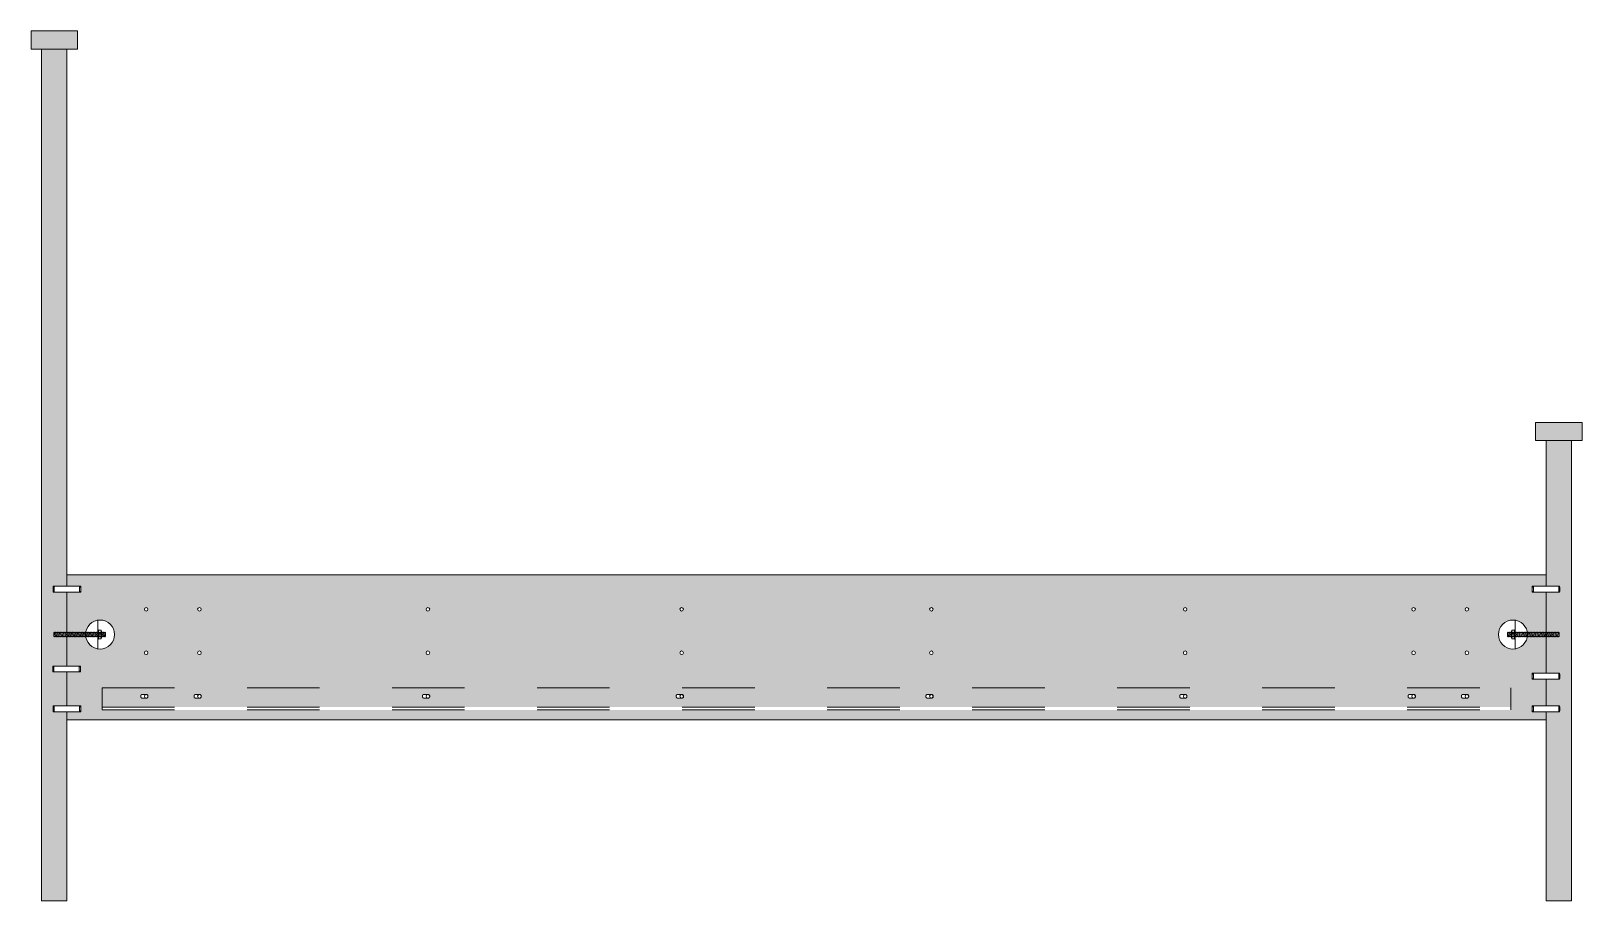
# Model space of a CAD drawing. Header units: metres. Extents: x -27.1 to 47.9, y -10.7 to 6.6.
# Drawn here: x -23.534 to -21.395, y -3.956 to -2.756 of the extents above; entities that cross this region are included whole.
import ezdxf

# ---------------------------------------------------------------- set-up
doc = ezdxf.new("R2010")
doc.units = ezdxf.units.M
doc.header["$MEASUREMENT"] = 0
doc.linetypes.add('DASHED', pattern=[0.00075, 0.0005, -0.00025])
for name, color, linetype, lineweight in [('A-DETL-MCUT1_Num_Penna__7', 7, 'Continuous', 18), ('A-DETL-MCUT_Num_Penna__7', 7, 'Continuous', 18), ('A-ELEV-MBE_Num_Penna__7', 7, 'Continuous', 18), ('A-SECT-MCUT_Num_Penna__7', 7, 'Continuous', 18)]:
    doc.layers.add(name, color=color, linetype=linetype, lineweight=lineweight)
doc.layers.add('A-SECT-MCUT_Num_Penna__1', color=7, linetype='Continuous', lineweight=18, true_color=0xd1d2d4)

msp = doc.modelspace()

# ---------------------------------------------------------------- hatches: boundary and pattern name
at = {"layer": 'A-SECT-MCUT_Num_Penna__1', "linetype": 'Continuous', "lineweight": 18, "true_color": 0xd1d2d4}
for points in [[(-23.4699, -2.7559), (-23.5339, -2.7559), (-23.5339, -2.7809), (-23.4699, -2.7809)], [(-21.3949, -3.2959), (-21.4589, -3.2959), (-21.4589, -3.3209), (-21.3949, -3.3209)]]:
    msp.add_hatch(color=254, dxfattribs=at).paths.add_polyline_path(points)
h = msp.add_hatch(color=254, dxfattribs=at)
h.paths.add_polyline_path([(-23.4844, -2.7809), (-23.5194, -2.7809), (-23.5194, -3.9559), (-23.4844, -3.9559), (-23.4844, -3.7059), (-21.4444, -3.7059), (-21.4444, -3.9559), (-21.4094, -3.9559), (-21.4094, -3.3209), (-21.4444, -3.3209), (-21.4444, -3.5059), (-23.4844, -3.5059)])
h.paths.add_polyline_path([(-23.4658, -3.6399), (-23.5038, -3.6399), (-23.5038, -3.6319), (-23.4658, -3.6319)], flags=0)
h.paths.add_polyline_path([(-23.5034, -3.6869), (-23.4654, -3.6869), (-23.4654, -3.6949), (-23.5034, -3.6949)], flags=0)
h.paths.add_polyline_path([(-23.5034, -3.5299), (-23.5034, -3.5219), (-23.4654, -3.5219), (-23.4654, -3.5299)], flags=0)
h.paths.add_polyline_path([(-23.5024, -3.5857, -0.44132), (-23.5008, -3.5857, -0.415905), (-23.4992, -3.5857, -0.415905), (-23.4975, -3.5857, -0.415905), (-23.4959, -3.5857, -0.415899), (-23.4942, -3.5857, -0.415914), (-23.4926, -3.5857, -0.415905), (-23.4909, -3.5857, -0.415905), (-23.4893, -3.5857, -0.415905), (-23.4876, -3.5857, -0.415905), (-23.486, -3.5857), (-23.4872, -3.5899, -0.750881), (-23.4892, -3.591, -0.415914), (-23.4908, -3.591, -0.415899), (-23.4925, -3.591, -0.415905), (-23.4941, -3.591, -0.415905), (-23.4958, -3.591, -0.415905), (-23.4974, -3.591, -0.415905), (-23.4991, -3.591, -0.415914), (-23.5007, -3.591, -0.415899), (-23.5024, -3.591)], flags=0)
h.paths.add_polyline_path([(-23.4794, -3.5857, 0.151008), (-23.48, -3.5854, -0.133285), (-23.4791, -3.5855, 0.081474)], flags=0)
h.paths.add_polyline_path([(-23.4744, -3.5857, 0.080876), (-23.4747, -3.5855, -0.07182), (-23.4742, -3.5855, 0.052782)], flags=0)
h.paths.add_polyline_path([(-23.4711, -3.5857, 0.151003), (-23.4717, -3.5854, -0.133281), (-23.4708, -3.5855, 0.081473)], flags=0)
h.paths.add_polyline_path([(-23.4694, -3.5857, 0.097429), (-23.4698, -3.5854, -0.728945), (-23.4665, -3.5853, 0.015771), (-23.4665, -3.5854, 0.306071), (-23.4678, -3.5857, 0.415905)], flags=0)
h.paths.add_polyline_path([(-23.4665, -3.5865, -0.156772), (-23.4665, -3.5854, -0.018407), (-23.4664, -3.5855, -0.151286)], flags=0)
h.paths.add_polyline_path([(-23.4665, -3.5853, -0.737183), (-23.4631, -3.5855, 0.326313), (-23.4645, -3.5857, 0.415908), (-23.4661, -3.5857, 0.078883), (-23.4664, -3.5855, 0.021133)], flags=0)
h.paths.add_polyline_path([(-23.4612, -3.5857, 0.151003), (-23.4618, -3.5854, -0.133281), (-23.4609, -3.5855, 0.081473)], flags=0)
h.paths.add_polyline_path([(-23.4587, -3.5886), (-23.4581, -3.5899, 0.776821), (-23.4561, -3.591, 0.415908), (-23.4545, -3.591, 0.415909), (-23.4528, -3.591, 0.415905), (-23.4512, -3.591, 0.456675), (-23.4494, -3.591, 0.415909), (-23.4477, -3.591, 0.415905), (-23.4461, -3.591, 0.415908), (-23.4444, -3.591, 0.415909), (-23.4428, -3.591, 0.415905), (-23.4411, -3.591, 0.415883), (-23.4395, -3.591, 0.415909), (-23.4378, -3.591, 0.415905), (-23.4362, -3.591, 0.415908), (-23.4345, -3.591, 0.415909), (-23.4329, -3.591, 1.000026), (-23.4312, -3.5894), (-23.4326, -3.5865, 0.669223), (-23.4346, -3.5857, 0.415908), (-23.4363, -3.5857, 0.415905), (-23.4379, -3.5857, 0.415905), (-23.4396, -3.5857, 0.415905), (-23.4412, -3.5857, 0.415891), (-23.4429, -3.5857, 0.415905), (-23.4445, -3.5857, 0.415908), (-23.4462, -3.5857, 0.415905), (-23.4479, -3.5857, 0.415905), (-23.4495, -3.5857, 0.415905), (-23.4512, -3.5857, 0.456684), (-23.4529, -3.5857, 0.415905), (-23.4546, -3.5857, 0.415908), (-23.4562, -3.5857, 0.415905), (-23.4579, -3.5857, 0.150952), (-23.4585, -3.5854, -0.927864), (-23.4187, -3.5884, -0.995044)], flags=0)
h.paths.add_polyline_path([(-21.493, -3.6925), (-23.4359, -3.6925), (-23.4359, -3.6619), (-21.493, -3.6619)], flags=0)
h.paths.add_polyline_path([(-23.3726, -3.5536, -1), (-23.3776, -3.5536, -1)], flags=0)
h.paths.add_polyline_path([(-23.3776, -3.6136, -1), (-23.3726, -3.6136, -1)], flags=0)
h.paths.add_polyline_path([(-23.2991, -3.5536, -1), (-23.3041, -3.5536, -1)], flags=0)
h.paths.add_polyline_path([(-23.3041, -3.6136, -1), (-23.2991, -3.6136, -1)], flags=0)
h.paths.add_polyline_path([(-22.9891, -3.6136, -1), (-22.9841, -3.6136, -1)], flags=0)
h.paths.add_polyline_path([(-22.9891, -3.5536, -1), (-22.9841, -3.5536, -1)], flags=0)
h.paths.add_polyline_path([(-22.6391, -3.5536, -1), (-22.6341, -3.5536, -1)], flags=0)
h.paths.add_polyline_path([(-22.6391, -3.6136, -1), (-22.6341, -3.6136, -1)], flags=0)
h.paths.add_polyline_path([(-22.2947, -3.6136, -1), (-22.2897, -3.6136, -1)], flags=0)
h.paths.add_polyline_path([(-22.2947, -3.5536, -1), (-22.2897, -3.5536, -1)], flags=0)
h.paths.add_polyline_path([(-21.9447, -3.6136, -1), (-21.9397, -3.6136, -0.999999)], flags=0)
h.paths.add_polyline_path([(-21.9397, -3.5536, -0.999999), (-21.9447, -3.5536, -1)], flags=0)
h.paths.add_polyline_path([(-21.6247, -3.5536, -1), (-21.6297, -3.5536, -1)], flags=0)
h.paths.add_polyline_path([(-21.6247, -3.6136, -1), (-21.6297, -3.6136, -1)], flags=0)
h.paths.add_polyline_path([(-21.5512, -3.6136, -1), (-21.5562, -3.6136, -0.999999)], flags=0)
h.paths.add_polyline_path([(-21.5562, -3.5536, -0.999999), (-21.5512, -3.5536, -1)], flags=0)
h.paths.add_polyline_path([(-21.4704, -3.5914, -0.927496), (-21.5101, -3.5884, -0.927864), (-21.4704, -3.5854, -0.249301), (-21.4693, -3.5857, -0.415904), (-21.4677, -3.5857, -0.415904), (-21.466, -3.5857, -0.415904), (-21.4644, -3.5857, -0.415909), (-21.4627, -3.5857, -0.415905), (-21.4611, -3.5857, -0.415905), (-21.4594, -3.5857, -0.415904), (-21.4578, -3.5857, -0.415904), (-21.4561, -3.5857, -0.415904), (-21.4545, -3.5857, -0.415907), (-21.4528, -3.5857, -0.415904), (-21.4511, -3.5857, -0.415904), (-21.4495, -3.5857, -0.415904), (-21.4478, -3.5857, -0.415904), (-21.4462, -3.5857, -0.415904), (-21.4445, -3.5857, -0.415909), (-21.4429, -3.5857, -0.415905), (-21.4412, -3.5857, -0.415905), (-21.4396, -3.5857, -0.415905), (-21.4379, -3.5857, -0.415905), (-21.4363, -3.5857, -0.415905), (-21.4346, -3.5857, -0.415908), (-21.433, -3.5857, -0.415905), (-21.4313, -3.5857, -0.415905), (-21.4297, -3.5857, -0.415905), (-21.428, -3.5857, -0.44132), (-21.4265, -3.5857), (-21.4265, -3.591, -0.415899), (-21.4281, -3.591, -0.415908), (-21.4298, -3.591, -0.415905), (-21.4314, -3.591, -0.415905), (-21.4331, -3.591, -0.415905), (-21.4347, -3.591, -0.415905), (-21.4364, -3.591, -0.415902), (-21.438, -3.591, -0.415905), (-21.4397, -3.591, -0.415905), (-21.4413, -3.591, -0.415905), (-21.443, -3.591, -0.415905), (-21.4446, -3.591, -0.415905), (-21.4463, -3.591, -0.415902), (-21.4479, -3.591, -0.415905), (-21.4496, -3.591, -0.415905), (-21.4513, -3.591, -0.415905), (-21.4529, -3.591, -0.415905), (-21.4546, -3.591, -0.415905), (-21.4562, -3.591, -0.415902), (-21.4579, -3.591, -0.415905), (-21.4595, -3.591, -0.415905), (-21.4612, -3.591, -0.415905), (-21.4628, -3.591, -0.415905), (-21.4645, -3.591, -0.415905), (-21.4661, -3.591, -0.415902), (-21.4678, -3.591, -0.415883), (-21.4694, -3.591, -0.225016)], flags=0)
h.paths.add_polyline_path([(-21.4254, -3.6949), (-21.4638, -3.6949), (-21.4638, -3.6869), (-21.4258, -3.6869), (-21.4258, -3.688), (-21.4254, -3.6884)], flags=0)
h.paths.add_polyline_path([(-21.4638, -3.6499), (-21.4638, -3.6419), (-21.4258, -3.6419), (-21.4258, -3.643), (-21.4254, -3.6434), (-21.4254, -3.6499)], flags=0)
h.paths.add_polyline_path([(-21.4638, -3.5219), (-21.4258, -3.5219), (-21.4258, -3.523), (-21.4254, -3.5234), (-21.4254, -3.5299), (-21.4638, -3.5299)], flags=0)
h = msp.add_hatch(color=254, dxfattribs=at)
h.paths.add_polyline_path([(-21.493, -3.6619), (-23.4359, -3.6619), (-23.4359, -3.6885), (-21.493, -3.6885)])
h.paths.add_polyline_path([(-23.3826, -3.6731, -0.414214), (-23.3806, -3.6711), (-23.3746, -3.6711, -0.414214), (-23.3726, -3.6731), (-23.3726, -3.6741, -0.414214), (-23.3746, -3.6761), (-23.3806, -3.6761, -0.414214), (-23.3826, -3.6741)], flags=0)
h.paths.add_polyline_path([(-23.3071, -3.6761, -0.414214), (-23.3091, -3.6741), (-23.3091, -3.6731, -0.414214), (-23.3071, -3.6711), (-23.3011, -3.6711, -0.414214), (-23.2991, -3.6731), (-23.2991, -3.6741, -0.414214), (-23.3011, -3.6761)], flags=0)
h.paths.add_polyline_path([(-22.9941, -3.6741), (-22.9941, -3.6731, -0.414214), (-22.9921, -3.6711), (-22.9861, -3.6711, -0.414214), (-22.9841, -3.6731), (-22.9841, -3.6741, -0.414214), (-22.9861, -3.6761), (-22.9921, -3.6761, -0.414214)], flags=0)
h.paths.add_polyline_path([(-22.6441, -3.6741), (-22.6441, -3.6731, -0.414214), (-22.6421, -3.6711), (-22.6361, -3.6711, -0.414214), (-22.6341, -3.6731), (-22.6341, -3.6741, -0.414214), (-22.6361, -3.6761), (-22.6421, -3.6761, -0.414214)], flags=0)
h.paths.add_polyline_path([(-22.2997, -3.6731, -0.414214), (-22.2977, -3.6711), (-22.2917, -3.6711, -0.414214), (-22.2897, -3.6731), (-22.2897, -3.6741, -0.414214), (-22.2917, -3.6761), (-22.2977, -3.6761, -0.414214), (-22.2997, -3.6741)], flags=0)
h.paths.add_polyline_path([(-21.9477, -3.6761, -0.414214), (-21.9497, -3.6741), (-21.9497, -3.6731, -0.414214), (-21.9477, -3.6711), (-21.9417, -3.6711, -0.414214), (-21.9397, -3.6731), (-21.9397, -3.6741, -0.414214), (-21.9417, -3.6761)], flags=0)
h.paths.add_polyline_path([(-21.6347, -3.6741), (-21.6347, -3.6731, -0.414214), (-21.6327, -3.6711), (-21.6267, -3.6711, -0.414214), (-21.6247, -3.6731), (-21.6247, -3.6741, -0.414214), (-21.6267, -3.6761), (-21.6327, -3.6761, -0.414214)], flags=0)
h.paths.add_polyline_path([(-21.5612, -3.6731, -0.414214), (-21.5592, -3.6711), (-21.5532, -3.6711, -0.414214), (-21.5512, -3.6731), (-21.5512, -3.6741, -0.414214), (-21.5532, -3.6761), (-21.5592, -3.6761, -0.414214), (-21.5612, -3.6741)], flags=0)

# ---------------------------------------------------------------- linework, layer by layer
at = {"layer": 'A-DETL-MCUT1_Num_Penna__7', "color": 7, "linetype": 'Continuous', "lineweight": 18}
for p, q in [((-23.5019, -3.5219), (-23.5034, -3.5234)), ((-23.5034, -3.5234), (-23.5034, -3.5284)), ((-23.5019, -3.5299), (-23.5034, -3.5284)), ((-23.5019, -3.5219), (-23.5019, -3.5299)), ((-23.4669, -3.5219), (-23.5019, -3.5219)), ((-23.4669, -3.5219), (-23.4654, -3.5234)), ((-23.4669, -3.5219), (-23.4669, -3.5299)), ((-23.4669, -3.5299), (-23.4654, -3.5284)), ((-23.4654, -3.5284), (-23.4654, -3.5234)), ((-21.4619, -3.5219), (-21.4634, -3.5234)), ((-21.4634, -3.5234), (-21.4634, -3.5284)), ((-21.4619, -3.5299), (-21.4634, -3.5284)), ((-21.4619, -3.5219), (-21.4619, -3.5299)), ((-21.4269, -3.5219), (-21.4619, -3.5219)), ((-21.4269, -3.5219), (-21.4254, -3.5234)), ((-21.4269, -3.5219), (-21.4269, -3.5299)), ((-21.4269, -3.5299), (-21.4254, -3.5284)), ((-21.4254, -3.5284), (-21.4254, -3.5234)), ((-23.4669, -3.5299), (-23.5019, -3.5299)), ((-21.4269, -3.5299), (-21.4619, -3.5299)), ((-23.5008, -3.5857), (-23.5024, -3.591)), ((-23.4992, -3.5857), (-23.5007, -3.591)), ((-23.4975, -3.5857), (-23.4991, -3.591)), ((-23.4959, -3.5857), (-23.4974, -3.591)), ((-23.4942, -3.5857), (-23.4958, -3.591)), ((-23.4926, -3.5857), (-23.4941, -3.591)), ((-23.4909, -3.5857), (-23.4925, -3.591)), ((-23.4893, -3.5857), (-23.4908, -3.591)), ((-23.4876, -3.5857), (-23.4892, -3.591)), ((-23.486, -3.5857), (-23.4875, -3.591)), ((-23.4843, -3.5857), (-23.4859, -3.591)), ((-23.4827, -3.5857), (-23.4842, -3.591)), ((-23.481, -3.5857), (-23.4826, -3.591)), ((-23.4794, -3.5857), (-23.4809, -3.591)), ((-23.4777, -3.5857), (-23.4793, -3.591)), ((-23.4761, -3.5857), (-23.4776, -3.591)), ((-23.4761, -3.5857), (-23.4776, -3.591)), ((-23.4744, -3.5857), (-23.4759, -3.591)), ((-23.4728, -3.5857), (-23.4743, -3.591)), ((-23.4711, -3.5857), (-23.4726, -3.591)), ((-23.4694, -3.5857), (-23.471, -3.591)), ((-23.4678, -3.5857), (-23.4693, -3.591)), ((-23.4661, -3.5857), (-23.4677, -3.591)), ((-23.4645, -3.5857), (-23.466, -3.591)), ((-23.4628, -3.5857), (-23.4644, -3.591)), ((-23.4612, -3.5857), (-23.4627, -3.591)), ((-23.4595, -3.5857), (-23.4611, -3.591)), ((-23.4579, -3.5857), (-23.4594, -3.591)), ((-23.4562, -3.5857), (-23.4578, -3.591)), ((-23.4546, -3.5857), (-23.4561, -3.591)), ((-23.4529, -3.5857), (-23.4545, -3.591)), ((-23.4513, -3.5857), (-23.4528, -3.591)), ((-23.4495, -3.5857), (-23.451, -3.591)), ((-23.4479, -3.5857), (-23.4494, -3.591)), ((-23.4462, -3.5857), (-23.4477, -3.591)), ((-23.4445, -3.5857), (-23.4461, -3.591)), ((-23.4429, -3.5857), (-23.4444, -3.591)), ((-23.4412, -3.5857), (-23.4428, -3.591)), ((-23.4396, -3.5857), (-23.4411, -3.591)), ((-23.4379, -3.5857), (-23.4395, -3.591)), ((-23.4363, -3.5857), (-23.4378, -3.591)), ((-23.4346, -3.5857), (-23.4362, -3.591)), ((-23.433, -3.5857), (-23.4345, -3.591)), ((-23.4313, -3.5857), (-23.4329, -3.591)), ((-21.4975, -3.5857), (-21.496, -3.591)), ((-21.4959, -3.5857), (-21.4943, -3.591)), ((-21.4942, -3.5857), (-21.4927, -3.591)), ((-21.4926, -3.5857), (-21.491, -3.591)), ((-21.4909, -3.5857), (-21.4894, -3.591)), ((-21.4893, -3.5857), (-21.4877, -3.591)), ((-21.4876, -3.5857), (-21.4861, -3.591)), ((-21.486, -3.5857), (-21.4844, -3.591)), ((-21.4843, -3.5857), (-21.4828, -3.591)), ((-21.4827, -3.5857), (-21.4811, -3.591)), ((-21.481, -3.5857), (-21.4795, -3.591)), ((-21.4794, -3.5857), (-21.4778, -3.591)), ((-21.4776, -3.5857), (-21.476, -3.591)), ((-21.4759, -3.5857), (-21.4744, -3.591)), ((-21.4743, -3.5857), (-21.4727, -3.591)), ((-21.4726, -3.5857), (-21.4711, -3.591)), ((-21.471, -3.5857), (-21.4694, -3.591)), ((-21.4693, -3.5857), (-21.4678, -3.591)), ((-21.4677, -3.5857), (-21.4661, -3.591)), ((-21.466, -3.5857), (-21.4645, -3.591)), ((-21.4644, -3.5857), (-21.4628, -3.591)), ((-21.4627, -3.5857), (-21.4612, -3.591)), ((-21.4611, -3.5857), (-21.4595, -3.591)), ((-21.4594, -3.5857), (-21.4579, -3.591)), ((-21.4578, -3.5857), (-21.4562, -3.591)), ((-21.4561, -3.5857), (-21.4546, -3.591)), ((-21.4545, -3.5857), (-21.4529, -3.591)), ((-21.4528, -3.5857), (-21.4513, -3.591)), ((-21.4528, -3.5857), (-21.4513, -3.591)), ((-21.4511, -3.5857), (-21.4496, -3.591)), ((-21.4495, -3.5857), (-21.4479, -3.591)), ((-21.4478, -3.5857), (-21.4463, -3.591)), ((-21.4462, -3.5857), (-21.4446, -3.591)), ((-21.4445, -3.5857), (-21.443, -3.591)), ((-21.4429, -3.5857), (-21.4413, -3.591)), ((-21.4412, -3.5857), (-21.4397, -3.591)), ((-21.4396, -3.5857), (-21.438, -3.591)), ((-21.4379, -3.5857), (-21.4364, -3.591)), ((-21.4363, -3.5857), (-21.4347, -3.591)), ((-21.4346, -3.5857), (-21.4331, -3.591)), ((-21.433, -3.5857), (-21.4314, -3.591)), ((-21.4313, -3.5857), (-21.4298, -3.591)), ((-21.4297, -3.5857), (-21.4281, -3.591)), ((-21.428, -3.5857), (-21.4265, -3.591)), ((-23.5023, -3.6319), (-23.5038, -3.6334)), ((-23.5038, -3.6334), (-23.5038, -3.6384)), ((-23.5023, -3.6319), (-23.5023, -3.6399)), ((-23.4673, -3.6319), (-23.5023, -3.6319)), ((-23.4673, -3.6319), (-23.4658, -3.6334)), ((-23.4673, -3.6319), (-23.4673, -3.6399)), ((-23.4658, -3.6384), (-23.4658, -3.6334)), ((-23.5023, -3.6399), (-23.5038, -3.6384)), ((-23.4673, -3.6399), (-23.5023, -3.6399)), ((-23.4673, -3.6399), (-23.4658, -3.6384)), ((-21.4619, -3.6419), (-21.4634, -3.6434)), ((-21.4634, -3.6434), (-21.4634, -3.6484)), ((-21.4619, -3.6499), (-21.4634, -3.6484)), ((-21.4619, -3.6419), (-21.4619, -3.6499)), ((-21.4269, -3.6419), (-21.4619, -3.6419)), ((-21.4269, -3.6499), (-21.4619, -3.6499)), ((-21.4269, -3.6419), (-21.4254, -3.6434)), ((-21.4269, -3.6419), (-21.4269, -3.6499)), ((-21.4269, -3.6499), (-21.4254, -3.6484)), ((-21.4254, -3.6484), (-21.4254, -3.6434)), ((-23.5019, -3.6869), (-23.5034, -3.6884)), ((-23.5034, -3.6884), (-23.5034, -3.6934)), ((-23.5019, -3.6949), (-23.5034, -3.6934)), ((-23.5019, -3.6869), (-23.5019, -3.6949)), ((-23.4669, -3.6869), (-23.5019, -3.6869)), ((-23.4669, -3.6949), (-23.5019, -3.6949)), ((-23.4669, -3.6869), (-23.4654, -3.6884)), ((-23.4669, -3.6869), (-23.4669, -3.6949)), ((-23.4669, -3.6949), (-23.4654, -3.6934)), ((-23.4654, -3.6934), (-23.4654, -3.6884)), ((-21.4619, -3.6869), (-21.4634, -3.6884)), ((-21.4634, -3.6884), (-21.4634, -3.6934)), ((-21.4619, -3.6949), (-21.4634, -3.6934)), ((-21.4619, -3.6869), (-21.4619, -3.6949)), ((-21.4269, -3.6869), (-21.4619, -3.6869)), ((-21.4269, -3.6949), (-21.4619, -3.6949)), ((-21.4269, -3.6869), (-21.4254, -3.6884)), ((-21.4269, -3.6869), (-21.4269, -3.6949)), ((-21.4269, -3.6949), (-21.4254, -3.6934)), ((-21.4254, -3.6934), (-21.4254, -3.6884))]:
    msp.add_line(p, q, dxfattribs=at)
at = {"layer": 'A-DETL-MCUT1_Num_Penna__7', "color": 7, "linetype": 'Continuous', "lineweight": 18, "flags": 128}
for points in [[(-23.5024, -3.591), (-23.5024, -3.5857)], [(-23.4313, -3.5857), (-23.4312, -3.5857), (-23.4312, -3.591)], [(-21.4975, -3.5857), (-21.4976, -3.5857), (-21.4976, -3.591)], [(-21.4265, -3.591), (-21.4265, -3.5857)]]:
    msp.add_lwpolyline(points, dxfattribs=at)
at = {"layer": 'A-DETL-MCUT1_Num_Penna__7', "color": 7, "linetype": 'Continuous', "lineweight": 18}
for centre in [(-23.3751, -3.5536), (-23.3016, -3.5536), (-22.9866, -3.5536), (-22.6366, -3.5536), (-22.2922, -3.5536), (-21.9422, -3.5536), (-21.6272, -3.5536), (-21.5537, -3.5536), (-23.3751, -3.6136), (-23.3016, -3.6136), (-22.9866, -3.6136), (-22.6366, -3.6136), (-22.2922, -3.6136), (-21.9422, -3.6136), (-21.6272, -3.6136), (-21.5537, -3.6136), (-23.3751, -3.6736), (-23.3016, -3.6736), (-22.9866, -3.6736), (-22.6366, -3.6736), (-22.2922, -3.6736), (-21.9422, -3.6736), (-21.6272, -3.6736), (-21.5537, -3.6736)]:
    msp.add_circle(centre, 0.0025, dxfattribs=at)
for centre, radius, start, end in [((-23.5016, -3.5864), 0.00105, 42.3743, 137.6257), ((-23.5016, -3.5902), 0.00117, 224.8347, 315.1653), ((-23.5, -3.5865), 0.00117, 44.8347, 135.1653), ((-23.4999, -3.5902), 0.00117, 224.8347, 315.1653), ((-23.4984, -3.5865), 0.00117, 44.8347, 135.1653), ((-23.4983, -3.5902), 0.00117, 224.8347, 315.1653), ((-23.4967, -3.5865), 0.00117, 44.8347, 135.1653), ((-23.4966, -3.5902), 0.00117, 224.8347, 315.1653), ((-23.4951, -3.5865), 0.00117, 44.8347, 135.1653), ((-23.495, -3.5902), 0.00117, 224.8347, 315.1653), ((-23.4934, -3.5865), 0.00117, 44.8347, 135.1653), ((-23.4933, -3.5902), 0.00117, 224.8347, 315.1653), ((-23.4918, -3.5865), 0.00117, 44.8347, 135.1653), ((-23.4916, -3.5902), 0.00117, 224.8347, 315.1653), ((-23.4901, -3.5865), 0.00117, 44.8347, 135.1653), ((-23.49, -3.5902), 0.00117, 224.8347, 315.1653), ((-23.4885, -3.5865), 0.00117, 44.8347, 135.1653), ((-23.4883, -3.5902), 0.00117, 224.8347, 315.1653), ((-23.4868, -3.5865), 0.00117, 44.8347, 135.1653), ((-23.4867, -3.5902), 0.00117, 224.8347, 315.1653), ((-23.4851, -3.5865), 0.00117, 44.8347, 135.1653), ((-23.485, -3.5902), 0.00117, 224.8347, 315.1653), ((-23.4835, -3.5865), 0.00117, 44.8347, 135.1653), ((-23.4834, -3.5902), 0.00117, 224.8347, 315.1653), ((-23.4818, -3.5865), 0.00117, 44.8347, 135.1653), ((-23.4817, -3.5902), 0.00117, 224.8347, 315.1653), ((-23.4802, -3.5865), 0.00117, 44.8347, 135.1653), ((-23.4801, -3.5902), 0.00117, 224.8347, 315.1653), ((-23.4785, -3.5865), 0.00117, 44.8347, 135.1653), ((-23.4784, -3.5902), 0.00117, 224.8347, 315.1653), ((-23.4769, -3.5865), 0.00117, 44.8347, 135.1653), ((-23.4768, -3.5902), 0.00117, 224.8347, 315.1653), ((-23.4752, -3.5865), 0.00117, 44.8347, 135.1653), ((-23.4751, -3.5902), 0.00117, 224.8347, 315.1653), ((-23.4736, -3.5865), 0.00117, 44.8347, 135.1653), ((-23.4735, -3.5902), 0.00117, 224.8347, 315.1653), ((-23.4719, -3.5865), 0.00117, 44.8347, 135.1653), ((-23.4718, -3.5902), 0.00117, 224.8347, 315.1653), ((-23.4703, -3.5865), 0.00117, 44.8347, 135.1653), ((-23.4702, -3.5902), 0.00117, 224.8347, 315.1653), ((-23.4686, -3.5865), 0.00117, 44.8347, 135.1653), ((-23.4685, -3.5902), 0.00117, 224.8347, 315.1653), ((-23.467, -3.5865), 0.00117, 44.8347, 135.1653), ((-23.4669, -3.5902), 0.00117, 224.8347, 315.1653), ((-23.4653, -3.5865), 0.00117, 44.8347, 135.1653), ((-23.4652, -3.5902), 0.00117, 224.8347, 315.1653), ((-23.4637, -3.5865), 0.00117, 44.8347, 135.1653), ((-23.4636, -3.5902), 0.00117, 224.8347, 315.1653), ((-23.462, -3.5865), 0.00117, 44.8347, 135.1653), ((-23.4619, -3.5902), 0.00117, 224.8347, 315.1653), ((-23.4604, -3.5865), 0.00117, 44.8347, 135.1653), ((-23.4602, -3.5902), 0.00117, 224.8347, 315.1653), ((-23.4587, -3.5865), 0.00117, 44.8347, 135.1653), ((-23.4586, -3.5902), 0.00117, 224.8347, 315.1653), ((-23.457, -3.5865), 0.00117, 44.8347, 135.1653), ((-23.4569, -3.5902), 0.00117, 224.8347, 315.1653), ((-23.4554, -3.5865), 0.00117, 44.8347, 135.1653), ((-23.4553, -3.5902), 0.00117, 224.8347, 315.1653), ((-23.4537, -3.5865), 0.00117, 44.8347, 135.1653), ((-23.4536, -3.5902), 0.00117, 224.8347, 315.1653), ((-23.4521, -3.5865), 0.00117, 44.8347, 135.1653), ((-23.452, -3.5902), 0.00117, 224.8347, 315.1653), ((-23.4503, -3.5865), 0.00117, 44.8347, 135.1653), ((-23.4502, -3.5902), 0.00117, 224.8347, 315.1653), ((-23.4487, -3.5865), 0.00117, 44.8347, 135.1653), ((-23.4486, -3.5902), 0.00117, 224.8347, 315.1653), ((-23.447, -3.5865), 0.00117, 44.8347, 135.1653), ((-23.4469, -3.5902), 0.00117, 224.8347, 315.1653), ((-23.4454, -3.5865), 0.00117, 44.8347, 135.1653), ((-23.4453, -3.5902), 0.00117, 224.8347, 315.1653), ((-23.4437, -3.5865), 0.00117, 44.8347, 135.1653), ((-23.4436, -3.5902), 0.00117, 224.8347, 315.1653), ((-23.4421, -3.5865), 0.00117, 44.8347, 135.1653), ((-23.442, -3.5902), 0.00117, 224.8347, 315.1653), ((-23.4404, -3.5865), 0.00117, 44.8347, 135.1653), ((-23.4403, -3.5902), 0.00117, 224.8347, 315.1653), ((-23.4388, -3.5865), 0.00117, 44.8347, 135.1653), ((-23.4387, -3.5902), 0.00117, 224.8347, 315.1653), ((-23.4371, -3.5865), 0.00117, 44.8347, 135.1653), ((-23.437, -3.5902), 0.00117, 224.8347, 315.1653), ((-23.4355, -3.5865), 0.00117, 44.8347, 135.1653), ((-23.4353, -3.5902), 0.00117, 224.8347, 315.1653), ((-23.4338, -3.5865), 0.00117, 44.8347, 135.1653), ((-23.4337, -3.5902), 0.00117, 224.8347, 315.1653), ((-23.4322, -3.5865), 0.00117, 44.8347, 135.1653), ((-23.432, -3.5902), 0.00117, 224.8347, 315.1653), ((-21.4968, -3.5902), 0.00117, 224.8347, 315.1653), ((-21.4967, -3.5865), 0.00117, 44.8347, 135.1653), ((-21.4952, -3.5902), 0.00117, 224.8347, 315.1653), ((-21.4951, -3.5865), 0.00117, 44.8347, 135.1653), ((-21.4935, -3.5902), 0.00117, 224.8347, 315.1653), ((-21.4934, -3.5865), 0.00117, 44.8347, 135.1653), ((-21.4919, -3.5902), 0.00117, 224.8347, 315.1653), ((-21.4917, -3.5865), 0.00117, 44.8347, 135.1653), ((-21.4902, -3.5902), 0.00117, 224.8347, 315.1653), ((-21.4901, -3.5865), 0.00117, 44.8347, 135.1653), ((-21.4886, -3.5902), 0.00117, 224.8347, 315.1653), ((-21.4884, -3.5865), 0.00117, 44.8347, 135.1653), ((-21.4869, -3.5902), 0.00117, 224.8347, 315.1653), ((-21.4868, -3.5865), 0.00117, 44.8347, 135.1653), ((-21.4852, -3.5902), 0.00117, 224.8347, 315.1653), ((-21.4851, -3.5865), 0.00117, 44.8347, 135.1653), ((-21.4836, -3.5902), 0.00117, 224.8347, 315.1653), ((-21.4835, -3.5865), 0.00117, 44.8347, 135.1653), ((-21.4819, -3.5902), 0.00117, 224.8347, 315.1653), ((-21.4818, -3.5865), 0.00117, 44.8347, 135.1653), ((-21.4803, -3.5902), 0.00117, 224.8347, 315.1653), ((-21.4802, -3.5865), 0.00117, 44.8347, 135.1653), ((-21.4786, -3.5902), 0.00117, 224.8347, 315.1653), ((-21.4785, -3.5865), 0.00117, 44.8347, 135.1653), ((-21.4769, -3.5902), 0.00117, 224.8347, 315.1653), ((-21.4768, -3.5865), 0.00117, 44.8347, 135.1653), ((-21.4752, -3.5902), 0.00117, 224.8347, 315.1653), ((-21.4751, -3.5865), 0.00117, 44.8347, 135.1653), ((-21.4736, -3.5902), 0.00117, 224.8347, 315.1653), ((-21.4735, -3.5865), 0.00117, 44.8347, 135.1653), ((-21.4719, -3.5902), 0.00117, 224.8347, 315.1653), ((-21.4718, -3.5865), 0.00117, 44.8347, 135.1653), ((-21.4703, -3.5902), 0.00117, 224.8347, 315.1653), ((-21.4702, -3.5865), 0.00117, 44.8347, 135.1653), ((-21.4686, -3.5902), 0.00117, 224.8347, 315.1653), ((-21.4685, -3.5865), 0.00117, 44.8347, 135.1653), ((-21.467, -3.5902), 0.00117, 224.8347, 315.1653), ((-21.4668, -3.5865), 0.00117, 44.8347, 135.1653), ((-21.4653, -3.5902), 0.00117, 224.8347, 315.1653), ((-21.4652, -3.5865), 0.00117, 44.8347, 135.1653), ((-21.4637, -3.5902), 0.00117, 224.8347, 315.1653), ((-21.4635, -3.5865), 0.00117, 44.8347, 135.1653), ((-21.462, -3.5902), 0.00117, 224.8347, 315.1653), ((-21.4619, -3.5865), 0.00117, 44.8347, 135.1653), ((-21.4603, -3.5902), 0.00117, 224.8347, 315.1653), ((-21.4602, -3.5865), 0.00117, 44.8347, 135.1653), ((-21.4587, -3.5902), 0.00117, 224.8347, 315.1653), ((-21.4586, -3.5865), 0.00117, 44.8347, 135.1653), ((-21.457, -3.5902), 0.00117, 224.8347, 315.1653), ((-21.4569, -3.5865), 0.00117, 44.8347, 135.1653), ((-21.4554, -3.5902), 0.00117, 224.8347, 315.1653), ((-21.4553, -3.5865), 0.00117, 44.8347, 135.1653), ((-21.4537, -3.5902), 0.00117, 224.8347, 315.1653), ((-21.4536, -3.5865), 0.00117, 44.8347, 135.1653), ((-21.4521, -3.5902), 0.00117, 224.8347, 315.1653), ((-21.452, -3.5865), 0.00117, 44.8347, 135.1653), ((-21.4504, -3.5902), 0.00117, 224.8347, 315.1653), ((-21.4503, -3.5865), 0.00117, 44.8347, 135.1653), ((-21.4488, -3.5902), 0.00117, 224.8347, 315.1653), ((-21.4487, -3.5865), 0.00117, 44.8347, 135.1653), ((-21.4471, -3.5902), 0.00117, 224.8347, 315.1653), ((-21.447, -3.5865), 0.00117, 44.8347, 135.1653), ((-21.4455, -3.5902), 0.00117, 224.8347, 315.1653), ((-21.4454, -3.5865), 0.00117, 44.8347, 135.1653), ((-21.4438, -3.5902), 0.00117, 224.8347, 315.1653), ((-21.4437, -3.5865), 0.00117, 44.8347, 135.1653), ((-21.4422, -3.5902), 0.00117, 224.8347, 315.1653), ((-21.4421, -3.5865), 0.00117, 44.8347, 135.1653), ((-21.4405, -3.5902), 0.00117, 224.8347, 315.1653), ((-21.4404, -3.5865), 0.00117, 44.8347, 135.1653), ((-21.4389, -3.5902), 0.00117, 224.8347, 315.1653), ((-21.4388, -3.5865), 0.00117, 44.8347, 135.1653), ((-21.4372, -3.5902), 0.00117, 224.8347, 315.1653), ((-21.4371, -3.5865), 0.00117, 44.8347, 135.1653), ((-21.4356, -3.5902), 0.00117, 224.8347, 315.1653), ((-21.4354, -3.5865), 0.00117, 44.8347, 135.1653), ((-21.4339, -3.5902), 0.00117, 224.8347, 315.1653), ((-21.4338, -3.5865), 0.00117, 44.8347, 135.1653), ((-21.4322, -3.5902), 0.00117, 224.8347, 315.1653), ((-21.4321, -3.5865), 0.00117, 44.8347, 135.1653), ((-21.4306, -3.5902), 0.00117, 224.8347, 315.1653), ((-21.4305, -3.5865), 0.00117, 44.8347, 135.1653), ((-21.4289, -3.5902), 0.00117, 224.8347, 315.1653), ((-21.4288, -3.5865), 0.00117, 44.8347, 135.1653), ((-21.4273, -3.5902), 0.00117, 224.8347, 315.1653), ((-21.4272, -3.5864), 0.00105, 42.3743, 137.6257)]:
    msp.add_arc(centre, radius, start, end, dxfattribs=at)
at = {"layer": 'A-DETL-MCUT_Num_Penna__7', "color": 7, "linetype": 'DASHED', "lineweight": 18}
for p, q in [((-23.4417, -3.5684), (-23.4417, -3.6084)), ((-21.4871, -3.5684), (-21.4871, -3.6084)), ((-23.441, -3.5817), (-23.4417, -3.5817)), ((-23.4417, -3.5817), (-23.4417, -3.595)), ((-23.441, -3.5824), (-23.441, -3.5817)), ((-23.441, -3.5944), (-23.441, -3.5824)), ((-23.4371, -3.5824), (-23.441, -3.5824)), ((-23.4371, -3.5854), (-23.441, -3.5854)), ((-23.4371, -3.5914), (-23.441, -3.5914)), ((-23.4371, -3.5944), (-23.4371, -3.5824)), ((-23.4371, -3.5836), (-23.4371, -3.5824)), ((-23.4367, -3.5836), (-23.4371, -3.5836)), ((-23.4371, -3.5931), (-23.4371, -3.5944)), ((-23.4367, -3.5931), (-23.4371, -3.5931)), ((-23.4367, -3.5931), (-23.4367, -3.5836)), ((-21.4921, -3.5931), (-21.4921, -3.5836)), ((-21.4921, -3.5836), (-21.4917, -3.5836)), ((-21.4921, -3.5931), (-21.4917, -3.5931)), ((-21.4917, -3.5944), (-21.4917, -3.5824)), ((-21.4917, -3.5824), (-21.4878, -3.5824)), ((-21.4917, -3.5836), (-21.4917, -3.5824)), ((-21.4917, -3.5854), (-21.4878, -3.5854)), ((-21.4917, -3.5914), (-21.4878, -3.5914)), ((-21.4917, -3.5931), (-21.4917, -3.5944)), ((-21.4878, -3.5824), (-21.4878, -3.5817)), ((-21.4878, -3.5817), (-21.4871, -3.5817)), ((-21.4878, -3.5944), (-21.4878, -3.5824)), ((-21.4871, -3.5817), (-21.4871, -3.595)), ((-23.441, -3.595), (-23.4417, -3.595)), ((-23.4371, -3.5944), (-23.441, -3.5944)), ((-23.441, -3.5944), (-23.441, -3.595)), ((-21.4917, -3.5944), (-21.4878, -3.5944)), ((-21.4878, -3.5944), (-21.4878, -3.595)), ((-21.4878, -3.595), (-21.4871, -3.595))]:
    msp.add_line(p, q, dxfattribs=at)
at = {"layer": 'A-DETL-MCUT_Num_Penna__7', "color": 7, "linetype": 'Continuous', "lineweight": 18}
for p, q in [((-23.441, -3.5944), (-23.441, -3.5944)), ((-21.4878, -3.5944), (-21.4878, -3.5944))]:
    msp.add_line(p, q, dxfattribs=at)
for centre in [(-23.4387, -3.5884), (-21.4901, -3.5884)]:
    msp.add_circle(centre, 0.02, dxfattribs=at)
at = {"layer": 'A-ELEV-MBE_Num_Penna__7', "color": 7, "linetype": 'Continuous', "lineweight": 18}
for p, q in [((-23.5339, -2.7809), (-23.5339, -2.7559)), ((-23.4699, -2.7809), (-23.4699, -2.7559)), ((-23.5339, -2.7809), (-23.4699, -2.7809)), ((-23.5194, -2.7809), (-23.4844, -2.7809)), ((-21.4589, -3.3209), (-21.4589, -3.2959)), ((-21.3949, -3.3209), (-21.3949, -3.2959)), ((-21.4589, -3.3209), (-21.3949, -3.3209)), ((-21.4444, -3.3209), (-21.4094, -3.3209)), ((-23.4844, -3.5059), (-21.4444, -3.5059)), ((-23.4844, -3.7059), (-21.4444, -3.7059)), ((-23.5194, -3.9559), (-23.4844, -3.9559)), ((-21.4444, -3.9559), (-21.4094, -3.9559))]:
    msp.add_line(p, q, dxfattribs=at)
at = {"layer": 'A-ELEV-MBE_Num_Penna__7', "color": 7, "linetype": 'DASHED', "lineweight": 18}
for p, q in [((-23.4359, -3.6619), (-23.4359, -3.6925)), ((-23.4359, -3.6619), (-21.493, -3.6619)), ((-21.493, -3.6619), (-21.493, -3.6925)), ((-23.4359, -3.6885), (-21.493, -3.6885)), ((-23.4359, -3.6925), (-21.493, -3.6925))]:
    msp.add_line(p, q, dxfattribs=at)
at = {"layer": 'A-ELEV-MBE_Num_Penna__7', "color": 7, "linetype": 'Continuous', "lineweight": 18, "flags": 128}
for points in [[(-23.5339, -2.7559), (-23.4699, -2.7559)], [(-23.5194, -3.9559), (-23.5194, -2.7809)], [(-23.4844, -2.7809), (-23.4844, -3.5219)], [(-21.4589, -3.2959), (-21.3949, -3.2959)], [(-21.4444, -3.5219), (-21.4444, -3.3209)], [(-21.4094, -3.3209), (-21.4094, -3.9559)], [(-23.4844, -3.5299), (-23.4844, -3.5861)], [(-21.4444, -3.6419), (-21.4444, -3.5299)], [(-23.4844, -3.5912), (-23.4844, -3.6319)], [(-23.4844, -3.6399), (-23.4844, -3.6869)], [(-21.4444, -3.6869), (-21.4444, -3.6499)], [(-23.4844, -3.6949), (-23.4844, -3.9559)], [(-21.4444, -3.9559), (-21.4444, -3.6949)]]:
    msp.add_lwpolyline(points, dxfattribs=at)
at = {"layer": 'A-ELEV-MBE_Num_Penna__7', "color": 7, "linetype": 'DASHED', "lineweight": 18, "flags": 128}
for points in [[(-23.3806, -3.6711), (-23.3746, -3.6711, -0.414214), (-23.3726, -3.6731), (-23.3726, -3.6741, -0.414214), (-23.3746, -3.6761), (-23.3806, -3.6761, -0.414214), (-23.3826, -3.6741), (-23.3826, -3.6731, -0.414214)], [(-23.3071, -3.6711), (-23.3011, -3.6711, -0.414214), (-23.2991, -3.6731), (-23.2991, -3.6741, -0.414214), (-23.3011, -3.6761), (-23.3071, -3.6761, -0.414214), (-23.3091, -3.6741), (-23.3091, -3.6731, -0.414214)], [(-22.9921, -3.6711), (-22.9861, -3.6711, -0.414214), (-22.9841, -3.6731), (-22.9841, -3.6741, -0.414214), (-22.9861, -3.6761), (-22.9921, -3.6761, -0.414214), (-22.9941, -3.6741), (-22.9941, -3.6731, -0.414214)], [(-22.6421, -3.6711), (-22.6361, -3.6711, -0.414214), (-22.6341, -3.6731), (-22.6341, -3.6741, -0.414214), (-22.6361, -3.6761), (-22.6421, -3.6761, -0.414214), (-22.6441, -3.6741), (-22.6441, -3.6731, -0.414214)], [(-22.2977, -3.6711), (-22.2917, -3.6711, -0.414214), (-22.2897, -3.6731), (-22.2897, -3.6741, -0.414214), (-22.2917, -3.6761), (-22.2977, -3.6761, -0.414214), (-22.2997, -3.6741), (-22.2997, -3.6731, -0.414214)], [(-21.9477, -3.6711), (-21.9417, -3.6711, -0.414214), (-21.9397, -3.6731), (-21.9397, -3.6741, -0.414214), (-21.9417, -3.6761), (-21.9477, -3.6761, -0.414214), (-21.9497, -3.6741), (-21.9497, -3.6731, -0.414214)], [(-21.6327, -3.6711), (-21.6267, -3.6711, -0.414214), (-21.6247, -3.6731), (-21.6247, -3.6741, -0.414214), (-21.6267, -3.6761), (-21.6327, -3.6761, -0.414214), (-21.6347, -3.6741), (-21.6347, -3.6731, -0.414214)], [(-21.5592, -3.6711), (-21.5532, -3.6711, -0.414214), (-21.5512, -3.6731), (-21.5512, -3.6741, -0.414214), (-21.5532, -3.6761), (-21.5592, -3.6761, -0.414214), (-21.5612, -3.6741), (-21.5612, -3.6731, -0.414214)]]:
    msp.add_lwpolyline(points, format="xyb", close=True, dxfattribs=at)
at = {"layer": 'A-SECT-MCUT_Num_Penna__7', "color": 7, "linetype": 'Continuous', "lineweight": 18, "flags": 128}
for points in [[(-23.5034, -3.5219), (-23.4654, -3.5219), (-23.4654, -3.5299), (-23.5034, -3.5299)], [(-21.4638, -3.5219), (-21.4258, -3.5219), (-21.4258, -3.5299), (-21.4638, -3.5299)], [(-23.5038, -3.6319), (-23.4658, -3.6319), (-23.4658, -3.6399), (-23.5038, -3.6399)], [(-21.4638, -3.6419), (-21.4258, -3.6419), (-21.4258, -3.6499), (-21.4638, -3.6499)], [(-23.5034, -3.6869), (-23.4654, -3.6869), (-23.4654, -3.6949), (-23.5034, -3.6949)], [(-21.4638, -3.6869), (-21.4258, -3.6869), (-21.4258, -3.6949), (-21.4638, -3.6949)]]:
    msp.add_lwpolyline(points, close=True, dxfattribs=at)

doc.saveas('drawing.dxf')
